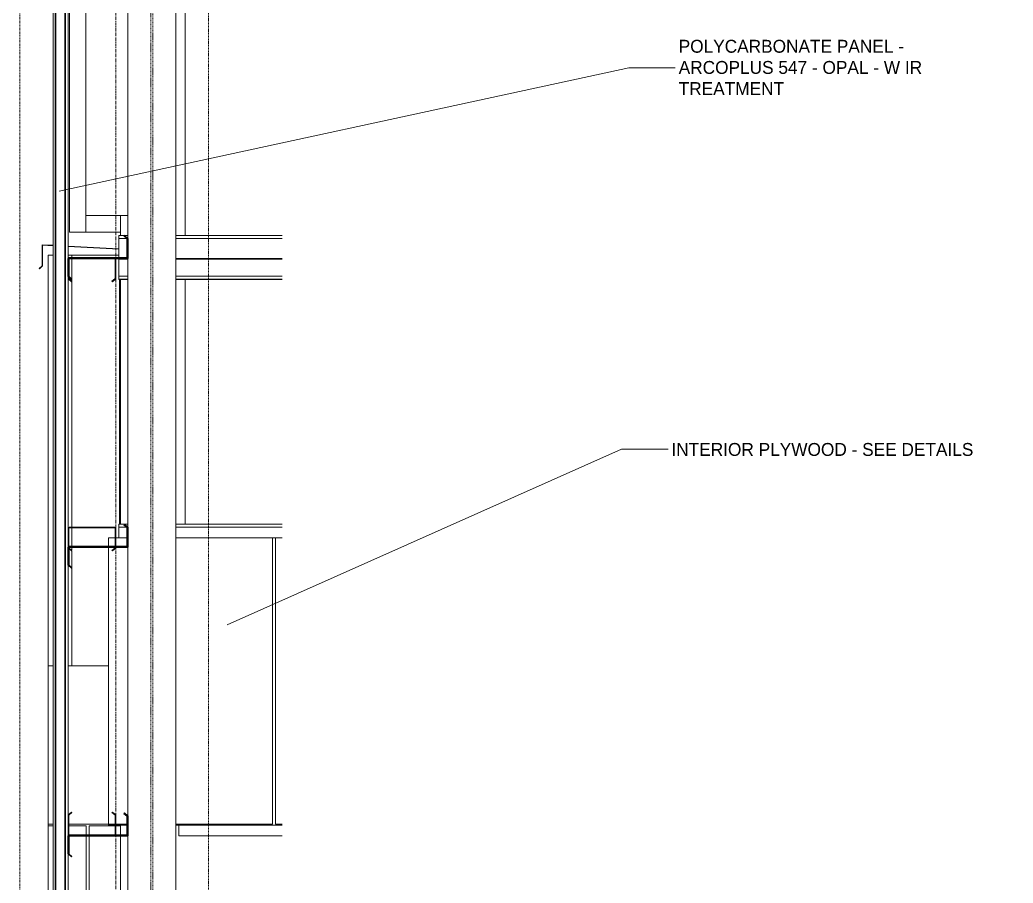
# Model space of a CAD drawing. Header units: inches. Extents: x 22734 to 24094, y -82 to 484.
# Drawn here: x 23927.2 to 24093.2, y 136.8 to 281.1 of the extents above; entities that cross this region are included whole.
import ezdxf

# ---------------------------------------------------------------- set-up
doc = ezdxf.new("R2010")
doc.units = ezdxf.units.IN
doc.header["$MEASUREMENT"] = 0
for name, pattern in [('Dash Dot 3_16_', [0.3125, 0.1875, -0.0625, 0, -0.0625]), ('Grid Line 1_2_', [0.875, 0.5, -0.125, 0.125, -0.125]), ('Hidden 1_8_', [0.1875, 0.125, -0.0625])]:
    doc.linetypes.add(name, pattern=pattern)
for name, color, linetype, lineweight in [('A-ANNO-IDEN', 131, 'Continuous', 9), ('A-ANNO-SYMB', 150, 'Continuous', 9), ('A-GLAZ-CWMG', 51, 'Continuous', 30), ('A-WALL', 113, 'Continuous', 30), ('A-WALL-PATT', 111, 'Continuous', 70), ('I-WALL', 2, 'Continuous', 30), ('S-BEAM', 12, 'Continuous', 30), ('S-COLS', 52, 'Continuous', 30), ('S-GRID', 1, 'Continuous', 9)]:
    doc.layers.add(name, color=color, linetype=linetype, lineweight=lineweight)
doc.styles.add('Century Gothic', font='GOTHIC.TTF', dxfattribs={"height": 2.155668})
pattern_1 = [(90, (-75136.25, -1108), (-193, -193), [48, -145]), (180, (-75136.25, -1108), (-2e-14, -193), [96, -97]), (270, (-75232.25, -1060), (-193, -193), [48, -145]), (180, (-75136.25, -1060), (-2e-14, -193), [96, -97]), (270, (-75232.75, -1060), (-193, -193), [48, -145]), (180, (-75232.75, -1060), (-2e-14, -193), [96, -97]), (90, (-75328.75, -1108), (-193, -193), [48, -145]), (180, (-75232.75, -1108), (-2e-14, -193), [96, -97]), (90, (-75184, -1059.75), (-193, -193), [48, -145]), (180, (-75135.87, -1059.75), (-2e-14, -193), [48.125, -144.875]), (180, (-75135.87, -1011.75), (-2e-14, -193), [48.125, -144.875]), (90, (-75280.5, -1059.75), (-193, -193), [48, -145]), (180, (-75184.5, -1059.75), (-2e-14, -193), [96, -97]), (270, (-75184.5, -1011.75), (-193, -193), [48, -145]), (180, (-75184.5, -1011.75), (-2e-14, -193), [96, -97]), (180, (-75281, -1059.75), (-2e-14, -193), [48, -145]), (270, (-75281, -1011.75), (-193, -193), [48, -145]), (180, (-75281, -1011.75), (-2e-14, -193), [48, -145]), (90, (-75136.25, -1011.5), (-193, -193), [48, -145]), (180, (-75136.25, -1011.5), (-2e-14, -193), [96, -97]), (270, (-75232.25, -963.5), (-193, -193), [48, -145]), (180, (-75136.25, -963.5), (-2e-14, -193), [96, -97]), (270, (-75232.75, -963.5), (-193, -193), [48, -145]), (180, (-75232.75, -963.5), (-2e-14, -193), [96, -97]), (90, (-75328.75, -1011.5), (-193, -193), [48, -145]), (180, (-75232.75, -1011.5), (-2e-14, -193), [96, -97]), (90, (-75184, -963.25), (-193, -193), [48, -145]), (180, (-75135.87, -963.25), (-2e-14, -193), [48.125, -144.875]), (180, (-75135.87, -915.25), (-2e-14, -193), [48.125, -144.875]), (90, (-75280.5, -963.25), (-193, -193), [48, -145]), (180, (-75184.5, -963.25), (-2e-14, -193), [96, -97]), (270, (-75184.5, -915.25), (-193, -193), [48, -145]), (180, (-75184.5, -915.25), (-2e-14, -193), [96, -97]), (180, (-75281, -963.25), (-2e-14, -193), [48, -145]), (270, (-75281, -915.25), (-193, -193), [48, -145]), (180, (-75281, -915.25), (-2e-14, -193), [48, -145])]
pattern_2 = [(45, (-76325.086, 101.715), (-2.37587878, 2.37587878), []), (45, (-76325.086, 105.315), (-2.37587878, 2.37587878), [])]

# ---------------------------------------------------------------- blocks, each defined once
blk = doc.blocks.new('Rectangular Mullion - Profile_Polycarbonate_right-1872005-Wall Section - Fieldhouse - East Wall _ Polycarbonate')
at = {"layer": 'A-GLAZ-CWMG', "color": 8, "lineweight": 18}
for p, q in [((-26281.14, 335.25), (-26281.14, 289.55)), ((-26278.39, 289.55), (-26278.39, 335.25)), ((-26281.14, 289.44), (-26281.14, 286.35)), ((-26278.39, 245.61), (-26278.39, 289.44)), ((-26281.14, 286.21), (-26281.14, 245.61)), ((-26278.39, 245.61), (-26281.14, 245.61))]:
    blk.add_line(p, q, dxfattribs=at)
blk = doc.blocks.new('Rectangular Mullion - Profile_Polycarbonate_Upper and left-1987911-Wall Section - Fieldhouse - East Wall _ Polycarbonate')
at = {"layer": 'A-GLAZ-CWMG', "color": 8, "lineweight": 18}
for p, q in [((-26283.89, 344.23), (-26283.89, 2.75)), ((-26281.39, 286.42), (-26281.39, 241.11)), ((-26281.39, 237.8), (-26281.39, 196.11)), ((-26281.39, 189.92), (-26281.39, 148.19)), ((-26281.39, 144.88), (-26281.39, 144.61)), ((-26281.39, 141.67), (-26281.39, 103.2))]:
    blk.add_line(p, q, dxfattribs=at)
at = {"layer": 'A-GLAZ-CWMG', "color": 10, "lineweight": 18}
for p, q in [((-26283.47, 344.23), (-26283.47, 2.75)), ((-26281.89, 344.23), (-26281.89, 2.75))]:
    blk.add_line(p, q, dxfattribs=at)
blk = doc.blocks.new('Girt_C - 8_D-1757324-Wall Section - Fieldhouse - East Wall _ Polycarbonate')
at = {"layer": 'S-BEAM', "color": 8, "lineweight": 18}
for p, q in [((-26273.5, 241.11), (-26273.5, 237.85)), ((-26273.39, 237.8), (-26273.39, 241.11)), ((-26281.39, 238.17), (-26281.39, 237.8)), ((-26281.39, 237.8), (-26280.82, 237.31)), ((-26281.28, 237.85), (-26281.28, 238.08)), ((-26280.75, 237.4), (-26281.28, 237.85)), ((-26280.82, 237.31), (-26280.75, 237.4)), ((-26273.5, 237.85), (-26274.04, 237.4)), ((-26274.04, 237.4), (-26273.97, 237.31)), ((-26273.97, 237.31), (-26273.39, 237.8))]:
    blk.add_line(p, q, dxfattribs=at)
for radius, start, end in [(0.0782, 3.0424, 90), (0.188, 0, 26.5165)]:
    blk.add_arc((-26273.58, 241.11), radius, start, end, dxfattribs=at)
blk = doc.blocks.new('Girt_C - 8_D-1757323-Wall Section - Fieldhouse - East Wall _ Polycarbonate')
at = {"layer": 'S-BEAM', "color": 8, "lineweight": 18}
for p, q in [((-26281.39, 196.11), (-26281.39, 192.86)), ((-26281.28, 193.01), (-26281.28, 196.11)), ((-26273.58, 196.3), (-26281.2, 196.3)), ((-26281.2, 196.19), (-26273.58, 196.19)), ((-26273.5, 196.11), (-26273.5, 193.05)), ((-26273.39, 193.05), (-26273.39, 196.11)), ((-26280.75, 192.4), (-26281.28, 192.85)), ((-26281.28, 192.71), (-26280.82, 192.31)), ((-26273.5, 192.85), (-26274.04, 192.4)), ((-26273.97, 192.31), (-26273.39, 192.8)), ((-26273.5, 192.94), (-26273.5, 192.85)), ((-26273.39, 192.8), (-26273.39, 192.94)), ((-26280.82, 192.31), (-26280.75, 192.4)), ((-26274.04, 192.4), (-26273.97, 192.31))]:
    blk.add_line(p, q, dxfattribs=at)
for centre, radius, start, end in [((-26281.2, 196.11), 0.188, 90, 180), ((-26281.2, 196.11), 0.0782, 90, 177.8773), ((-26273.58, 196.11), 0.188, 0, 90), ((-26273.58, 196.11), 0.0782, 3.0424, 90)]:
    blk.add_arc(centre, radius, start, end, dxfattribs=at)
blk = doc.blocks.new('Girt_C - 8_D-1757376-Wall Section - Fieldhouse - East Wall _ Polycarbonate')
at = {"layer": 'S-BEAM', "color": 8, "lineweight": 18}
for p, q in [((-26280.81, 148.67), (-26281.39, 148.19)), ((-26281.39, 148.19), (-26281.39, 144.88)), ((-26281.28, 148.14), (-26280.74, 148.59)), ((-26281.28, 144.87), (-26281.28, 148.14)), ((-26280.74, 148.59), (-26280.81, 148.67)), ((-26273.96, 148.67), (-26274.04, 148.59)), ((-26274.04, 148.59), (-26273.5, 148.14)), ((-26273.39, 148.19), (-26273.96, 148.67)), ((-26273.5, 148.14), (-26273.5, 144.87)), ((-26273.39, 144.88), (-26273.39, 148.19))]:
    blk.add_line(p, q, dxfattribs=at)
for centre, radius, start, end in [((-26281.2, 144.88), 0.188, 180, 225.9602), ((-26281.2, 144.88), 0.0782, 183.0424, 270), ((-26273.58, 144.88), 0.0782, 270, 357.8773), ((-26273.58, 144.88), 0.187, 335, 0)]:
    blk.add_arc(centre, radius, start, end, dxfattribs=at)
blk = doc.blocks.new('Girt_Z - 10_D-1732176-Wall Section - Fieldhouse - East Wall _ Polycarbonate')
at = {"layer": 'S-BEAM', "color": 8, "lineweight": 18}
for p, q in [((-26272.89, 196.31), (-26272.89, 196.79)), ((-26272.89, 196.79), (-26271.39, 196.79)), ((-26272.89, 194.5), (-26272.89, 196.31)), ((-26272.89, 196.31), (-26271.56, 196.31)), ((-26263.39, 196.79), (-26245.61, 196.79)), ((-26263.39, 196.31), (-26245.61, 196.31))]:
    blk.add_line(p, q, dxfattribs=at)
blk = doc.blocks.new('Girt_Z - 10_D-V12-Wall Section - Fieldhouse - East Wall _ Polycarbonate')
at = {"layer": 'S-BEAM', "color": 8, "lineweight": 18}
for p, q in [((-26272.89, 244.56), (-26272.89, 245.04)), ((-26272.89, 245.04), (-26271.39, 245.04)), ((-26272.89, 241.3), (-26272.89, 244.56)), ((-26272.89, 244.56), (-26271.56, 244.56)), ((-26263.39, 245.04), (-26245.61, 245.04)), ((-26263.39, 244.56), (-26245.61, 244.56)), ((-26272.89, 241.11), (-26272.89, 241.19)), ((-26272.89, 238.22), (-26272.89, 241.11)), ((-26272.89, 241.11), (-26271.39, 241.11)), ((-26263.39, 241.19), (-26245.61, 241.19)), ((-26263.39, 241.11), (-26245.61, 241.11)), ((-26272.89, 237.77), (-26272.89, 238.22)), ((-26272.89, 238.22), (-26271.39, 238.22)), ((-26272.89, 237.69), (-26272.89, 237.77)), ((-26272.89, 237.77), (-26271.39, 237.77)), ((-26272.89, 237.69), (-26271.39, 237.69)), ((-26263.39, 238.22), (-26245.61, 238.22)), ((-26263.39, 237.77), (-26245.61, 237.77)), ((-26263.39, 237.69), (-26245.61, 237.69))]:
    blk.add_line(p, q, dxfattribs=at)
blk = doc.blocks.new('Girt_Z - 10_D-1223970-Wall Section - Fieldhouse - East Wall _ Polycarbonate')
at = {"layer": 'S-BEAM', "lineweight": 9}
h = blk.add_hatch(dxfattribs=at)
h.set_pattern_fill('FP_55', color=253, style=0, pattern_type=2)
h.set_pattern_definition(pattern_2)
h.paths.add_polyline_path([(-26280.82, 141.19), (-26280.75, 141.27), (-26281.28, 141.72), (-26281.28, 144.61), (-26281.26, 144.67), (-26281.2, 144.69), (-26271.39, 144.69), (-26271.39, 148.06), (-26271.96, 148.54), (-26272.04, 148.46), (-26271.5, 148.01), (-26271.5, 144.87), (-26271.52, 144.82), (-26271.58, 144.8), (-26281.2, 144.8), (-26281.34, 144.74), (-26281.39, 144.61), (-26281.39, 141.67)], flags=0)
at = {"layer": 'S-BEAM', "color": 7}
for p, q in [((-26271.96, 148.54), (-26272.04, 148.46)), ((-26272.04, 148.46), (-26271.5, 148.01)), ((-26271.39, 148.06), (-26271.96, 148.54)), ((-26271.5, 148.01), (-26271.5, 144.87)), ((-26271.39, 144.69), (-26271.39, 148.06)), ((-26281.39, 144.61), (-26281.39, 141.67)), ((-26281.28, 141.72), (-26281.28, 144.61)), ((-26271.58, 144.8), (-26281.2, 144.8)), ((-26281.2, 144.69), (-26271.39, 144.69)), ((-26281.39, 141.67), (-26280.82, 141.19)), ((-26280.75, 141.27), (-26281.28, 141.72)), ((-26280.82, 141.19), (-26280.75, 141.27))]:
    blk.add_line(p, q, dxfattribs=at)
for centre, radius, start, end in [((-26281.2, 144.61), 0.188, 90, 180), ((-26281.2, 144.61), 0.0782, 90, 177.8773), ((-26271.58, 144.88), 0.0782, 270, 356.9576)]:
    blk.add_arc(centre, radius, start, end, dxfattribs=at)
blk = doc.blocks.new('Girt_Z - 10_D-1223971-Wall Section - Fieldhouse - East Wall _ Polycarbonate')
at = {"layer": 'S-BEAM', "lineweight": 9}
h = blk.add_hatch(dxfattribs=at)
h.set_pattern_fill('FP_55', color=253, style=0, pattern_type=2)
h.set_pattern_definition(pattern_2)
h.paths.add_polyline_path([(-26280.82, 237.69), (-26280.75, 237.77), (-26281.28, 238.22), (-26281.28, 241.11), (-26281.26, 241.17), (-26281.2, 241.19), (-26271.39, 241.19), (-26271.39, 244.56), (-26271.96, 245.04), (-26272.04, 244.96), (-26271.5, 244.51), (-26271.5, 241.37), (-26271.52, 241.32), (-26271.58, 241.3), (-26281.2, 241.3), (-26281.34, 241.24), (-26281.39, 241.11), (-26281.38, 238.16)], flags=0)
at = {"layer": 'S-BEAM', "color": 7}
for p, q in [((-26271.96, 245.04), (-26272.04, 244.96)), ((-26272.04, 244.96), (-26271.5, 244.51)), ((-26271.39, 244.56), (-26271.96, 245.04)), ((-26271.5, 244.51), (-26271.5, 241.37)), ((-26271.39, 241.19), (-26271.39, 244.56)), ((-26281.39, 241.11), (-26281.39, 238.17)), ((-26281.28, 238.22), (-26281.28, 241.11)), ((-26271.58, 241.3), (-26281.2, 241.3)), ((-26281.2, 241.19), (-26271.39, 241.19)), ((-26281.39, 238.17), (-26280.82, 237.69)), ((-26280.75, 237.77), (-26281.28, 238.22)), ((-26280.82, 237.69), (-26280.75, 237.77))]:
    blk.add_line(p, q, dxfattribs=at)
for centre, radius, start, end in [((-26281.2, 241.11), 0.188, 90, 180), ((-26281.2, 241.11), 0.0782, 90, 177.8773), ((-26271.58, 241.38), 0.0782, 270, 356.9576)]:
    blk.add_arc(centre, radius, start, end, dxfattribs=at)
blk = doc.blocks.new('Girt_C - 10_D-1401468-Wall Section - Fieldhouse - East Wall _ Polycarbonate')
at = {"layer": 'S-BEAM', "color": 8, "lineweight": 18}
for p, q in [((-26262.89, 144.88), (-26262.89, 146.5)), ((-26262.89, 144.69), (-26262.89, 144.88)), ((-26262.89, 144.69), (-26245.61, 144.69))]:
    blk.add_line(p, q, dxfattribs=at)
blk = doc.blocks.new('Girt_Z - 10_D-1223975-Wall Section - Fieldhouse - East Wall _ Polycarbonate')
at = {"layer": 'S-BEAM', "lineweight": 9}
h = blk.add_hatch(dxfattribs=at)
h.set_pattern_fill('FP_55', color=253, style=0, pattern_type=2)
h.set_pattern_definition(pattern_2)
h.paths.add_polyline_path([(-26280.82, 189.44), (-26280.75, 189.52), (-26281.28, 189.97), (-26281.28, 192.86), (-26281.26, 192.92), (-26281.2, 192.94), (-26271.39, 192.94), (-26271.39, 196.31), (-26271.96, 196.79), (-26272.04, 196.71), (-26271.5, 196.26), (-26271.5, 193.12), (-26271.52, 193.07), (-26271.58, 193.05), (-26281.2, 193.05), (-26281.34, 192.99), (-26281.39, 192.86), (-26281.39, 189.92)], flags=0)
at = {"layer": 'S-BEAM', "color": 7}
for p, q in [((-26271.96, 196.79), (-26272.04, 196.71)), ((-26272.04, 196.71), (-26271.5, 196.26)), ((-26271.39, 196.31), (-26271.96, 196.79)), ((-26271.5, 196.26), (-26271.5, 193.12)), ((-26271.39, 192.94), (-26271.39, 196.31)), ((-26281.39, 192.86), (-26281.39, 189.92)), ((-26281.28, 189.97), (-26281.28, 192.86)), ((-26271.58, 193.05), (-26281.2, 193.05)), ((-26281.2, 192.94), (-26271.39, 192.94)), ((-26281.39, 189.92), (-26280.82, 189.44)), ((-26280.75, 189.52), (-26281.28, 189.97)), ((-26280.82, 189.44), (-26280.75, 189.52))]:
    blk.add_line(p, q, dxfattribs=at)
for centre, radius, start, end in [((-26281.2, 192.86), 0.188, 90, 180), ((-26281.2, 192.86), 0.0782, 90, 177.8773), ((-26271.58, 193.13), 0.0782, 270, 356.9576)]:
    blk.add_arc(centre, radius, start, end, dxfattribs=at)
blk = doc.blocks.new('Rectangular Mullion - Profile_Polycarbonate_Lower-1767898-Wall Section - Fieldhouse - East Wall _ Polycarbonate')
at = {"layer": 'A-GLAZ-CWMG', "color": 8, "lineweight": 18}
for p, q in [((-26278.39, 245.61), (-26278.39, 248.36)), ((-26272.64, 248.36), (-26278.39, 248.36)), ((-26272.64, 248.36), (-26272.64, 245.61)), ((-26278.39, 245.61), (-26272.64, 245.61))]:
    blk.add_line(p, q, dxfattribs=at)
blk = doc.blocks.new('Rectangular Mullion - Profile_Polycarbonate_right-1766041-Wall Section - Fieldhouse - East Wall _ Polycarbonate')
at = {"layer": 'A-GLAZ-CWMG', "color": 8, "lineweight": 18}
for p, q in [((-26272.64, 248.36), (-26271.39, 248.36)), ((-26272.64, 248.36), (-26272.64, 245.04)), ((-26272.64, 237.69), (-26272.64, 196.79))]:
    blk.add_line(p, q, dxfattribs=at)
blk = doc.blocks.new('W-Wide Flange-Column - B1_L-1389336-Wall Section - Fieldhouse - East Wall _ Polycarbonate')
at = {"layer": 'S-COLS', "color": 8, "linetype": 'Hidden 1_8_', "lineweight": 18}
for p, q in [((-26267.55, 336.18), (-26267.55, 0)), ((-26267.23, 0), (-26267.23, 336.18))]:
    blk.add_line(p, q, dxfattribs=at)

msp = doc.modelspace()

# ---------------------------------------------------------------- hatches: boundary and pattern name
at = {"layer": 'A-WALL-PATT', "lineweight": 9}
h = msp.add_hatch(dxfattribs=at)
h.set_pattern_fill('FP_53', color=43, style=0, pattern_type=2)
h.set_pattern_definition([(90, (-76497.746, 0), (-19.685, 1e-15), [])])
h.paths.add_polyline_path([(23970.9983, 196.79459), (23970.9983, 237.68978), (23953.21579, 237.68978), (23953.21579, 196.79459)], flags=0)
h.paths.add_polyline_path([(23953.21579, 245.04459), (23970.9983, 245.04459), (23970.9983, 285.93978), (23953.21579, 285.93978), (23953.21579, 245.53782)], flags=0)
h.paths.add_polyline_path([(23945.21579, 248.36288), (23945.21579, 285.93978), (23943.21579, 285.93978), (23943.21579, 289.4375), (23938.21579, 289.4375), (23938.21579, 248.36288), (23943.96579, 248.36288)], flags=0)
h.paths.add_polyline_path([(23938.21579, 289.54688), (23943.21579, 289.54688), (23943.21579, 293.29459), (23945.21579, 293.29459), (23945.21579, 334.09126), (23938.21579, 334.09126), (23938.21579, 303.32305)], flags=0)
h.paths.add_polyline_path([(23970.9983, 293.29459), (23970.9983, 324.28658), (23953.71579, 324.28658), (23953.71579, 334.09126), (23953.21579, 334.09126), (23953.21579, 293.29459)], flags=0)
h = msp.add_hatch(dxfattribs=at)
h.set_pattern_fill('FP_52', color=43, style=0, pattern_type=2)
h.set_pattern_definition([(270, (-75736.176, 100.524), (8, 5e-16), [])])
h.paths.add_polyline_path([(23935.21579, 173.12239), (23941.97555, 173.12239), (23941.97555, 192.9375), (23935.40329, 192.9375), (23935.34906, 192.91562), (23935.32519, 192.84785), (23935.86062, 192.39857), (23935.79032, 192.31478), (23935.32519, 192.70508), (23935.32519, 189.97288), (23935.86062, 189.52354), (23935.79035, 189.43978), (23935.21581, 189.92188), (23935.21579, 176)], flags=0)
h.paths.add_polyline_path([(23931.90329, 173.12239), (23932.71579, 173.12239), (23932.71579, 241.75), (23931.90329, 241.75), (23931.90329, 176)], flags=0)
h.paths.add_polyline_path([(23935.32516, 193.0145), (23935.40331, 193.04688), (23941.97555, 193.04688), (23941.97555, 194.5), (23943.10641, 194.5), (23943.10641, 196.11347), (23943.09462, 196.15078), (23943.06623, 196.17771), (23943.02829, 196.1875), (23935.36502, 196.17751), (23935.33656, 196.15008), (23935.32516, 196.10938), (23935.32516, 193.04688)], flags=0)
h.paths.add_polyline_path([(23943.71579, 194.5), (23943.71579, 196.79459), (23943.96579, 196.79459), (23943.96579, 237.68978), (23943.71579, 237.68978), (23943.71579, 241.1875), (23943.18342, 241.1875), (23943.21579, 241.10938), (23943.21579, 237.79688), (23942.64016, 237.31387), (23942.56986, 237.39766), (23943.10641, 237.84788), (23943.10641, 241.11347), (23943.08214, 241.16605), (23943.02829, 241.1875), (23935.4032, 241.18748), (23935.34828, 241.16395), (23935.32516, 241.10938), (23935.32516, 238.22283), (23935.86057, 237.77357), (23935.79026, 237.68978), (23935.32516, 238.08005), (23935.32516, 237.84788), (23935.86057, 237.3985), (23935.79032, 237.31478), (23935.21579, 237.79688), (23935.21655, 196.11224), (23935.24091, 196.20313), (23935.30954, 196.27175), (23935.40329, 196.29688), (23943.06623, 196.28671), (23943.12204, 196.27175), (23943.19485, 196.1875), (23943.21579, 196.10938), (23943.21579, 194.5)], flags=0)
h.paths.add_polyline_path([(23935.21579, 241.10951), (23935.27071, 241.24199), (23935.40329, 241.29688), (23943.71579, 241.30674), (23943.71579, 241.75), (23935.21579, 241.75), (23935.21579, 241.11224)], flags=0)
h = msp.add_hatch(dxfattribs=at)
h.set_pattern_fill('FP_50', color=43, style=0, pattern_type=2)
h.set_pattern_definition(pattern_1)
h.paths.add_polyline_path([(23943.10641, 176), (23945.21579, 176), (23945.21579, 192.9375), (23943.21579, 192.9375), (23943.21579, 192.79688), (23942.64016, 192.31387), (23942.56986, 192.39766), (23943.10641, 192.84788), (23943.10641, 192.9375), (23941.97555, 192.9375), (23941.97555, 176), (23942.64016, 176)], flags=0)
h.paths.add_polyline_path([(23953.21579, 176), (23970.9983, 176), (23970.9983, 194.5), (23953.21579, 194.5), (23953.21579, 193.33955)], flags=0)
h.paths.add_polyline_path([(23945.02837, 193.04688), (23945.08216, 193.06832), (23945.10644, 193.1209), (23945.10644, 194.5), (23943.21579, 194.5), (23943.21579, 193.04688)], flags=0)
h.paths.add_polyline_path([(23941.97555, 193.04688), (23943.10641, 193.04688), (23943.10641, 194.5), (23941.97555, 194.5), (23941.97555, 193.33955)], flags=0)
h = msp.add_hatch(dxfattribs=at)
h.set_pattern_fill('FP_50', color=43, style=0, pattern_type=2)
h.set_pattern_definition(pattern_1)
h.paths.add_polyline_path([(23944.64125, 146.5), (23945.10641, 146.5), (23945.10641, 148.0115), (23944.57095, 148.4608), (23944.64125, 148.54459), (23945.21579, 148.0625), (23945.21579, 176), (23941.97555, 176), (23941.97555, 146.5), (23943.10641, 146.5), (23943.10641, 148.1365), (23942.57095, 148.5858), (23942.64125, 148.66959), (23943.21579, 148.1875), (23943.21579, 146.5)], flags=0)
h.paths.add_polyline_path([(23970.9983, 146.5), (23970.9983, 176), (23953.21579, 176), (23953.21579, 146.5)], flags=0)
h = msp.add_hatch(dxfattribs=at)
h.set_pattern_fill('FP_57', color=43, style=0, pattern_type=2)
h.set_pattern_definition([(90, (-76228.9, -191.25), (-193, -193), [48, -145]), (180, (-76228.9, -191.25), (-2e-14, -193), [96, -97]), (270, (-76324.9, -143.25), (-193, -193), [48, -145]), (180, (-76228.9, -143.25), (-2e-14, -193), [96, -97]), (270, (-76325.4, -143.25), (-193, -193), [48, -145]), (180, (-76325.4, -143.25), (-2e-14, -193), [96, -97]), (90, (-76421.4, -191.25), (-193, -193), [48, -145]), (180, (-76325.4, -191.25), (-2e-14, -193), [96, -97]), (90, (-76276.65, -143), (-193, -193), [48, -145]), (180, (-76228.53, -143), (-2e-14, -193), [48.125, -144.875]), (180, (-76228.53, -95), (-2e-14, -193), [48.125, -144.875]), (90, (-76373.15, -143), (-193, -193), [48, -145]), (180, (-76277.15, -143), (-2e-14, -193), [96, -97]), (270, (-76277.15, -95), (-193, -193), [48, -145]), (180, (-76277.15, -95), (-2e-14, -193), [96, -97]), (180, (-76373.65, -143), (-2e-14, -193), [48, -145]), (270, (-76373.65, -95), (-193, -193), [48, -145]), (180, (-76373.65, -95), (-2e-14, -193), [48, -145]), (90, (-76228.9, -94.75), (-193, -193), [48, -145]), (180, (-76228.9, -94.75), (-2e-14, -193), [96, -97]), (270, (-76324.9, -46.75), (-193, -193), [48, -145]), (180, (-76228.9, -46.75), (-2e-14, -193), [96, -97]), (270, (-76325.4, -46.75), (-193, -193), [48, -145]), (180, (-76325.4, -46.75), (-2e-14, -193), [96, -97]), (90, (-76421.4, -94.75), (-193, -193), [48, -145]), (180, (-76325.4, -94.75), (-2e-14, -193), [96, -97]), (90, (-76276.65, -46.5), (-193, -193), [48, -145]), (180, (-76228.53, -46.5), (-2e-14, -193), [48.125, -144.875]), (180, (-76228.53, 1.5), (-2e-14, -193), [48.125, -144.875]), (90, (-76373.15, -46.5), (-193, -193), [48, -145]), (180, (-76277.15, -46.5), (-2e-14, -193), [96, -97]), (270, (-76277.15, 1.5), (-193, -193), [48, -145]), (180, (-76277.15, 1.5), (-2e-14, -193), [96, -97]), (180, (-76373.65, -46.5), (-2e-14, -193), [48, -145]), (270, (-76373.65, 1.5), (-193, -193), [48, -145]), (180, (-76373.65, 1.5), (-2e-14, -193), [48, -145])])
h.paths.add_polyline_path([(23943.96579, 0), (23943.96579, 51.44531), (23943.19549, 51.44291), (23943.21579, 51.36719), (23943.21579, 48.05469), (23942.64125, 47.5726), (23942.57095, 47.65638), (23943.10641, 48.10569), (23943.10641, 51.37006), (23943.09501, 51.4079), (23943.06655, 51.43532), (23943.02829, 51.44531), (23935.36534, 51.43552), (23935.33695, 51.40859), (23935.32516, 51.36719), (23935.32516, 48.10569), (23935.86171, 47.65547), (23935.79141, 47.57168), (23935.21579, 48.05469), (23935.21579, 0), (23943.21579, 0)], flags=0)
h.paths.add_polyline_path([(23932.71579, 0), (23932.71579, 173.12239), (23931.90329, 173.12239), (23931.90329, 0)], flags=0)
h.paths.add_polyline_path([(23935.21579, 51.36719), (23935.24091, 51.46094), (23935.2707, 51.50023), (23935.21579, 51.62994), (23935.21579, 51.37128)], flags=0)
h.paths.add_polyline_path([(23935.40326, 51.55468), (23935.40329, 51.55469), (23943.96579, 51.55469), (23943.96579, 100.07031), (23942.91785, 100.07031), (23943.21579, 99.82031), (23943.21469, 96.50372), (23943.19067, 96.41406), (23943.12204, 96.34543), (23943.02829, 96.32031), (23935.36502, 96.33057), (23935.30954, 96.34543), (23935.23608, 96.43209), (23935.21579, 96.50494), (23935.21579, 54.57031), (23935.79032, 55.0524), (23935.86062, 54.96862), (23935.32516, 54.51931), (23935.32516, 51.62994), (23935.34903, 51.57656), (23935.40323, 51.5547)], flags=0)
h.paths.add_polyline_path([(23935.79032, 96.42969), (23943.06623, 96.43948), (23943.09462, 96.46641), (23943.10641, 96.50781), (23943.10641, 99.76931), (23942.74769, 100.07031), (23935.68388, 100.07031), (23935.32516, 99.76931), (23935.32516, 96.50494), (23935.33656, 96.4671), (23935.36502, 96.43968), (23935.40414, 96.42969)], flags=0)
h.paths.add_polyline_path([(23935.21579, 99.82031), (23935.51372, 100.07031), (23935.4032, 100.07031), (23935.27065, 100.12523), (23935.21579, 100.25494), (23935.21579, 100.07031)], flags=0)
h.paths.add_polyline_path([(23935.4032, 100.17969), (23935.64407, 100.17969), (23935.79032, 100.3024), (23935.86062, 100.21862), (23935.81423, 100.17969), (23942.61734, 100.17969), (23942.56986, 100.21953), (23942.64016, 100.30332), (23942.7875, 100.17969), (23943.96579, 100.17969), (23943.96579, 144.6875), (23935.40323, 144.68749), (23935.34903, 144.66562), (23935.32516, 144.60938), (23935.32516, 141.72288), (23935.86062, 141.27357), (23935.79032, 141.18978), (23935.21579, 141.67188), (23935.21579, 103.19536), (23935.79032, 103.67734), (23935.86057, 103.59362), (23935.32511, 103.14431), (23935.32516, 100.25482), (23935.34898, 100.20156)], flags=0)
h.paths.add_polyline_path([(23935.21579, 144.60938), (23935.2707, 144.75145), (23935.23672, 144.79688), (23935.21579, 144.8709), (23935.21579, 144.61224)], flags=0)
h.paths.add_polyline_path([(23943.96579, 144.79688), (23943.96579, 146.5), (23943.21579, 146.5), (23943.21502, 144.87213), (23943.19485, 144.79688), (23943.21579, 144.79688)], flags=0)
h.paths.add_polyline_path([(23941.97555, 144.79688), (23943.06655, 144.80687), (23943.09501, 144.83429), (23943.10641, 144.875), (23943.10641, 146.5), (23941.97555, 146.5), (23941.97555, 173.12239), (23935.21579, 173.12239), (23935.21579, 148.1875), (23935.79141, 148.67051), (23935.86171, 148.58672), (23935.32516, 148.1365), (23935.32516, 144.8709), (23935.33695, 144.83359), (23935.36534, 144.80667), (23935.40329, 144.79688), (23935.86171, 144.79688)], flags=0)

# ---------------------------------------------------------------- linework, layer by layer
at = {"layer": 'A-ANNO-IDEN', "color": 153}
for p, q in [((23933.72757, 252.4683), (24028.92608, 273.0556)), ((24028.92608, 273.0556), (24037.27248, 273.0556)), ((23961.82985, 179.94739), (24027.71348, 209.31293)), ((24027.71348, 209.31293), (24036.05988, 209.31293))]:
    msp.add_line(p, q, dxfattribs=at)
at = {"layer": 'A-ANNO-SYMB', "linetype": 'Dash Dot 3_16_'}
for p, q in [((23927.16911, 356.0432), (23927.16911, -3.59222)), ((23958.68941, -3.59222), (23958.68941, 356.0432))]:
    msp.add_line(p, q, dxfattribs=at)
at = {"layer": 'A-WALL', "color": 7}
for p, q in [((23933.14098, 351.9518), (23933.14098, 0.0625)), ((23934.71578, 0.0625), (23934.71578, 351.9518))]:
    msp.add_line(p, q, dxfattribs=at)
at = {"layer": 'A-WALL', "color": 8, "lineweight": 18}
for p, q in [((23932.71579, 243.40501), (23930.90329, 243.5)), ((23930.90329, 243.5), (23930.90329, 240)), ((23930.96579, 239.97411), (23930.96579, 243.43414)), ((23930.96579, 243.43414), (23932.71579, 243.34243)), ((23943.71579, 242.82853), (23935.2263, 243.27344)), ((23935.2263, 243.21085), (23943.71579, 242.76594)), ((23931.90329, 241.75), (23932.71579, 241.75)), ((23931.90329, 0), (23931.90329, 241.75)), ((23935.2263, 241.75), (23943.71579, 241.75)), ((23930.90329, 240), (23930.40329, 239.5)), ((23930.40329, 239.5), (23930.44748, 239.45581)), ((23930.44748, 239.45581), (23930.96579, 239.97411)), ((23943.10641, 194.5), (23941.97555, 194.5)), ((23941.97555, 194.5), (23941.97555, 193.04688)), ((23945.10644, 194.5), (23943.21579, 194.5)), ((23970.9983, 194.5), (23953.21579, 194.5)), ((23941.97555, 192.9375), (23941.97555, 176)), ((23931.90329, 173.12239), (23932.71579, 173.12239)), ((23935.21579, 173.12239), (23941.97555, 173.12239)), ((23943.96579, 146.5), (23943.96579, 144.79688)), ((23943.96579, 144.6875), (23943.96579, 100.17969))]:
    msp.add_line(p, q, dxfattribs=at)
at = {"layer": 'I-WALL', "color": 8, "lineweight": 18}
for p, q in [((23941.97555, 176), (23941.97555, 146.5)), ((23941.97555, 146.5), (23943.10641, 146.5)), ((23943.21579, 146.5), (23945.10641, 146.5)), ((23953.21579, 146.5), (23970.9983, 146.5))]:
    msp.add_line(p, q, dxfattribs=at)
at = {"layer": 'S-COLS', "color": 8, "lineweight": 18}
for p, q in [((23953.21579, 336.18065), (23953.21579, 0)), ((23945.21579, 289.4375), (23945.21579, 244.5625)), ((23945.21579, 241.1875), (23945.21579, 196.3125)), ((23945.21579, 192.9375), (23945.21579, 148.0625)), ((23945.21579, 144.6875), (23945.21579, 100.17969))]:
    msp.add_line(p, q, dxfattribs=at)
at = {"layer": 'S-GRID', "linetype": 'Grid Line 1_2_'}
for p, q in [((23935.21579, -58.48609), (23935.21579, 404.61072)), ((23943.21579, -58.48609), (23943.21579, 393.74076)), ((23935.21579, -58.48609), (23935.21579, 373.39171)), ((23945.21579, -58.48609), (23945.21579, 364.15097))]:
    msp.add_line(p, q, dxfattribs=at)

# ---------------------------------------------------------------- block references
at = {"layer": 'A-GLAZ-CWMG', "color": 8, "lineweight": 18}
for name in ['Rectangular Mullion - Profile_Polycarbonate_Upper and left-1987911-Wall Section - Fieldhouse - East Wall _ Polycarbonate', 'Rectangular Mullion - Profile_Polycarbonate_right-1872005-Wall Section - Fieldhouse - East Wall _ Polycarbonate', 'Rectangular Mullion - Profile_Polycarbonate_Lower-1767898-Wall Section - Fieldhouse - East Wall _ Polycarbonate', 'Rectangular Mullion - Profile_Polycarbonate_right-1766041-Wall Section - Fieldhouse - East Wall _ Polycarbonate']:
    msp.add_blockref(name, (50216.60601, 0), dxfattribs=at)
at = {"layer": 'S-BEAM', "color": 8, "lineweight": 18}
for name in ['Girt_Z - 10_D-1223971-Wall Section - Fieldhouse - East Wall _ Polycarbonate', 'Girt_Z - 10_D-V12-Wall Section - Fieldhouse - East Wall _ Polycarbonate', 'Girt_C - 8_D-1757324-Wall Section - Fieldhouse - East Wall _ Polycarbonate', 'Girt_C - 8_D-1757323-Wall Section - Fieldhouse - East Wall _ Polycarbonate', 'Girt_Z - 10_D-1223975-Wall Section - Fieldhouse - East Wall _ Polycarbonate', 'Girt_Z - 10_D-1732176-Wall Section - Fieldhouse - East Wall _ Polycarbonate', 'Girt_C - 8_D-1757376-Wall Section - Fieldhouse - East Wall _ Polycarbonate', 'Girt_Z - 10_D-1223970-Wall Section - Fieldhouse - East Wall _ Polycarbonate', 'Girt_C - 10_D-1401468-Wall Section - Fieldhouse - East Wall _ Polycarbonate']:
    msp.add_blockref(name, (50216.60601, 0), dxfattribs=at)
at = {"layer": 'S-COLS', "color": 8, "linetype": 'Hidden 1_8_', "lineweight": 18}
msp.add_blockref('W-Wide Flange-Column - B1_L-1389336-Wall Section - Fieldhouse - East Wall _ Polycarbonate', (50216.60601, 0), dxfattribs=at)

# ---------------------------------------------------------------- next in the draw order: texts
at = {"layer": 'A-ANNO-IDEN', "char_height": 2.1556677, "attachment_point": 1, "line_spacing_factor": 0.984117, "style": 'Century Gothic', "bg_fill": 3, "box_fill_scale": 1.25, "bg_fill_color": 0, "bg_fill_transparency": 0}
for s, insert, width in [('POLYCARBONATE PANEL -\\PARCOPLUS 547 - OPAL - W IR\\PTREATMENT', (24037.27248, 277.74698), 48.492), ('INTERIOR PLYWOOD - SEE DETAILS', (24036.05988, 210.36145), 56.565)]:
    msp.add_mtext(s, dxfattribs=dict(at, insert=insert, width=width))

doc.saveas('drawing.dxf')
